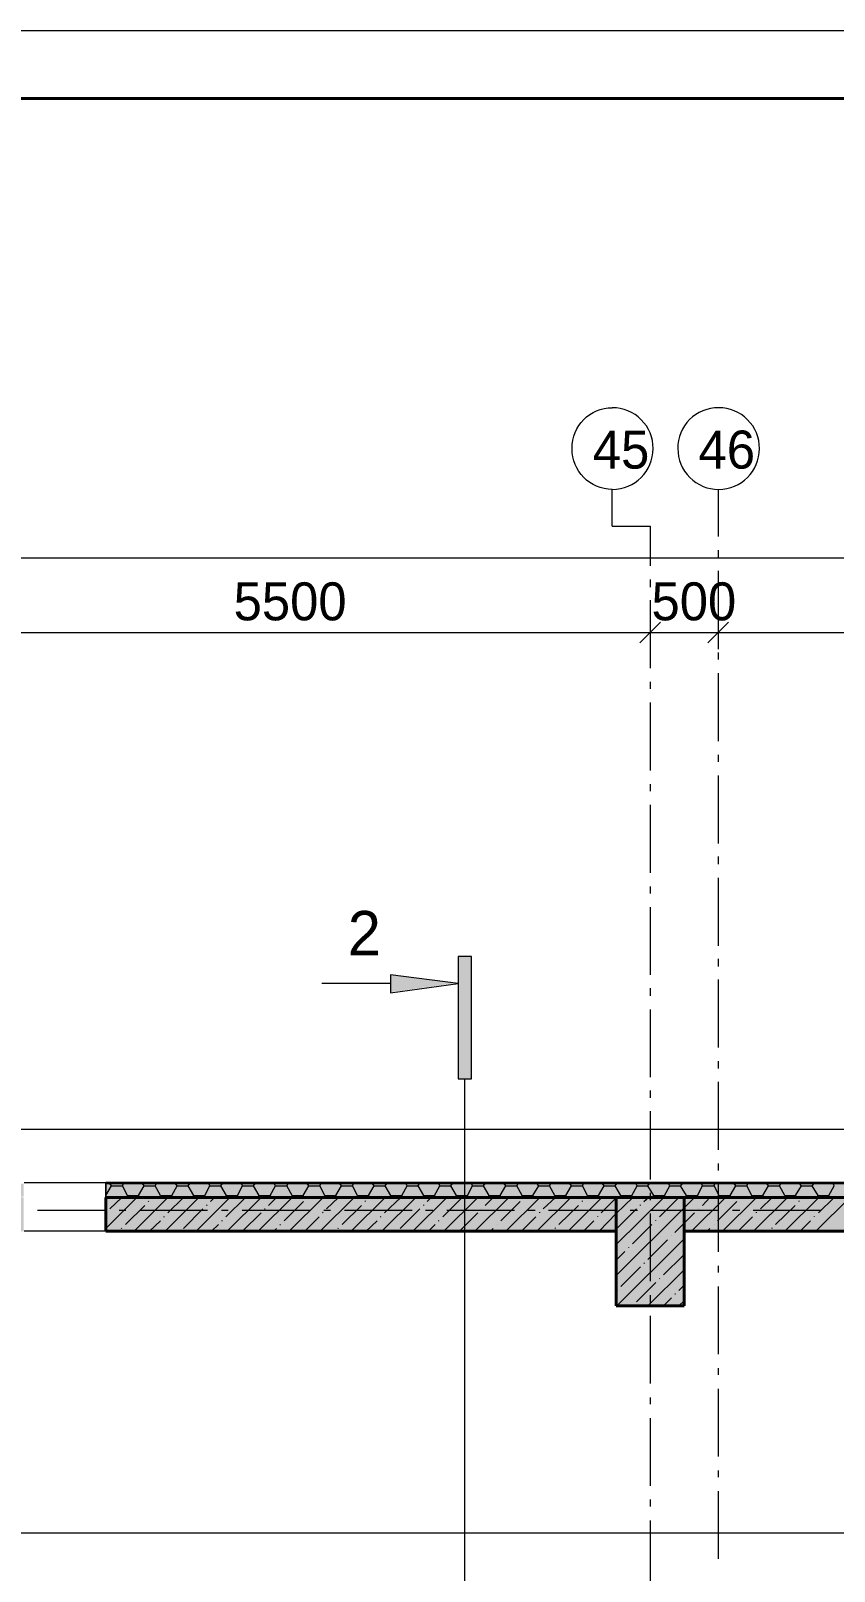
# Model space of a CAD drawing. Header units: millimetres. Extents: x -401725 to 250493, y 305116 to 802890.
# Drawn here: x -375109.722 to -375107.393, y 508986.775 to 508991.242 of the extents above; entities that cross this region are included whole.
import ezdxf

# ---------------------------------------------------------------- set-up
doc = ezdxf.new("R2010")
doc.units = ezdxf.units.MM
doc.layers.add('PDF _Геометрия', color=7, linetype='Continuous', true_color=0x1d1d1d)
doc.layers.add('PDF _Сплошная заливка', color=7, linetype='Continuous', true_color=0xffffff)
doc.layers.add('PDF _Текст', color=7, linetype='Continuous')

msp = doc.modelspace()

# ---------------------------------------------------------------- hatches: boundary and pattern name
at = {"layer": 'PDF _Сплошная заливка', "transparency": 33554559}
msp.add_hatch(color=7, dxfattribs=at).paths.add_polyline_path([(-375108.5875417393, 508988.4938963119), (-375108.6666246523, 508988.5037816761), (-375108.6797607742, 508988.5037816761), (-375108.6797607742, 508988.4540367521), (-375108.6675384842, 508988.4555645384), (-375108.6558722922, 508988.4572311372), (-375108.6425395014, 508988.4588977361), (-375108.6192071175, 508988.4622309338), (-375108.6058743267, 508988.4638975326), (-375108.5825419428, 508988.4672307303), (-375108.569209152, 508988.4688973292), (-375108.55754296, 508988.470563928), (-375108.5442101692, 508988.4722305269), (-375108.5208777853, 508988.4755637246), (-375108.5075449946, 508988.4772303234), (-375108.4842126106, 508988.4805635212), (-375108.4958788026, 508988.48223012), (-375108.5758755474, 508988.4922297131)])
h = msp.add_hatch(color=256, dxfattribs=at)
h.paths.add_polyline_path([(-375123.1052843202, 508987.860588749), (-375123.1052843202, 508987.8987653915), (-375133.6947279508, 508987.8987653915), (-375133.6947279508, 508987.860588749)])
h.paths.add_polyline_path([(-375092.8681813878, 508987.860588749), (-375092.8681813878, 508987.8987653915), (-375102.5144555306, 508987.8987653915), (-375102.5144555306, 508987.860588749)])
h.paths.add_polyline_path([(-375102.9861030051, 508987.860588749), (-375102.9861030051, 508987.8987653915), (-375109.5058377056, 508987.8987653915), (-375109.5058377056, 508987.860588749)])
h.paths.add_polyline_path([(-375109.7424947423, 508987.860588749), (-375109.7424947423, 508987.8987653915), (-375122.475309955, 508987.8987653915), (-375122.475309955, 508987.860588749)])
h = msp.add_hatch(color=256, dxfattribs=at)
h.paths.add_polyline_path([(-375109.7424947423, 508987.760592818), (-375109.7424947423, 508987.8587782513), (-375110.1896755963, 508987.8587782513), (-375110.1896755963, 508987.760592818)])
h.paths.add_polyline_path([(-375108.0258979269, 508987.760592818), (-375108.0258979269, 508987.8587782513), (-375109.5058377056, 508987.8587782513), (-375109.5058377056, 508987.760592818)])

# ---------------------------------------------------------------- linework, layer by layer
at = {"layer": 'PDF _Геометрия', "color": 7, "lineweight": 18}
for points in [[(-375089.9816321799, 508991.2421178153), (-375136.7847276796, 508991.2421178153), (-375136.7847276796, 508958.1322002806)], [(-375107.9263936681, 508989.4971180357), (-375107.9563141613, 508989.4671178725)], [(-375107.9264614849, 508989.4971241816), (-375107.8965087575, 508989.5271265331)], [(-375107.7297044862, 508989.4971159164), (-375107.7596508752, 508989.46711605)], [(-375107.7297994298, 508989.4971233339), (-375107.6998209973, 508989.5271249657)]]:
    msp.add_lwpolyline(points, dxfattribs=at)
at = {"layer": 'PDF _Геометрия', "color": 7, "lineweight": 40}
for points in [[(-375135.9980608094, 508991.0454510978), (-375090.1707627224, 508991.0454510978)], [(-375109.5048053426, 508987.8587782513), (-375108.0247348681, 508987.8587782513), (-375108.0247348681, 508987.5437603876)], [(-375109.5047763721, 508987.8587848211), (-375109.5047763721, 508987.7604612639)], [(-375109.5047289003, 508987.8587782513), (-375108.0246584258, 508987.8587782513)], [(-375108.0247348681, 508987.7604474357), (-375108.0247348681, 508987.8587835453)], [(-375107.8280490771, 508987.7604355913), (-375107.8280490771, 508987.8587875761), (-375108.024717506, 508987.8587875761)], [(-375107.8280617928, 508987.8587752843), (-375105.6813409065, 508987.8587752843), (-375105.6813409065, 508987.5437702281)], [(-375107.8280490771, 508987.5437815319), (-375107.8280490771, 508987.8588063568)], [(-375109.5047289003, 508987.7604474357), (-375108.0246584258, 508987.7604474357)], [(-375107.8280456863, 508987.7604465879), (-375105.6813248001, 508987.7604465879)], [(-375108.0247077414, 508987.5437815319), (-375107.8280393126, 508987.5437815319)]]:
    msp.add_lwpolyline(points, dxfattribs=at)
at = {"layer": 'PDF _Геометрия', "color": 7, "lineweight": 9}
msp.add_lwpolyline([(-375108.0362647536, 508989.9121196794, 0.4120091386685021), (-375107.9179708165, 508990.0304472576, 0.4173004084997058), (-375108.0362647536, 508990.1487748359)], format="xyb", dxfattribs=at)
msp.add_lwpolyline([(-375107.7279430673, 508990.1487838191, 0.422877715671264), (-375107.8462581477, 508990.0304472576, 0.4176103768929562), (-375107.7279430673, 508989.9121089081, 0.4119262181446874), (-375107.6096279888, 508990.0304472576, 0.4172148208733192)], format="xyb", close=True, dxfattribs=at)
for points in [[(-375108.0364163189, 508989.8054519624), (-375108.0364163189, 508989.9104497982)], [(-375107.7297044862, 508989.9104495973), (-375107.7297044862, 508989.7754501963)], [(-375108.0363381988, 508989.8054506909), (-375107.9263936681, 508989.8054506909), (-375107.9263936681, 508989.6904515371)], [(-375133.7030747204, 508989.7137875422), (-375092.8583045762, 508989.7137875422)], [(-375107.7297044862, 508989.7354490887), (-375107.7297044862, 508989.7154491777)], [(-375107.7297044862, 508989.6754496227), (-375107.7297044862, 508989.4787820471)], [(-375107.9263936681, 508989.6504514877), (-375107.9263936681, 508989.6287848015)], [(-375107.9263936681, 508989.5904507502), (-375107.9263936681, 508989.3937863561)], [(-375107.9263936681, 508989.5387836504), (-375107.9263936681, 508989.4971180357), (-375107.9263936681, 508989.4487760791)], [(-375107.7297044862, 508989.5387823976), (-375107.7297044862, 508989.4971159164), (-375107.7297044862, 508989.4487810174)], [(-375110.0914768115, 508989.4971180357), (-375107.9264015516, 508989.4971180357)], [(-375107.9263156787, 508989.4971159164), (-375107.7297033576, 508989.4971159164)], [(-375107.7297417854, 508989.4971169761), (-375106.4696752232, 508989.4971169761)], [(-375107.7297044862, 508989.4387813539), (-375107.7297044862, 508989.4187814429)], [(-375107.7297044862, 508989.3787818879), (-375107.7297044862, 508989.182116093)], [(-375107.9263936681, 508989.3537911704), (-375107.9263936681, 508989.3337851601)], [(-375107.9263936681, 508989.2937906448), (-375107.9263936681, 508989.0971120961)], [(-375107.7297044862, 508989.14211701), (-375107.7297044862, 508989.1221170989)], [(-375107.9263936681, 508989.0571168659), (-375107.9263936681, 508989.0371108556)], [(-375107.7297044862, 508989.082117544), (-375107.7297044862, 508988.885451749)], [(-375107.9263936681, 508988.9971163403), (-375107.9263936681, 508988.8004554854)], [(-375107.7297044862, 508988.8471105758), (-375107.7297044862, 508988.8254529182)], [(-375107.7297044862, 508988.785453412), (-375107.7297044862, 508988.588787617)], [(-375107.9263936681, 508988.7604425613), (-375107.9263936681, 508988.7404542555)], [(-375107.9263936681, 508988.7004598377), (-375107.9263936681, 508988.5037812889)], [(-375108.4830376839, 508988.5571208925), (-375108.4830376839, 508988.2021122718)], [(-375108.4829834304, 508988.2021230457), (-375108.4447330371, 508988.2021230457), (-375108.4447330371, 508988.5571214568)], [(-375108.4447330371, 508988.5571206806), (-375108.4829834304, 508988.5571206806)], [(-375107.7297044862, 508988.5504464438), (-375107.7297044862, 508988.5287887862)], [(-375108.6797234749, 508988.478792442), (-375108.8780114388, 508988.478792442)], [(-375108.4830376839, 508988.4787790905), (-375108.6797630894, 508988.5037821423)], [(-375108.6797607742, 508988.4521094823), (-375108.4830353687, 508988.4787794042)], [(-375108.6797234749, 508988.5037765898), (-375108.6797234749, 508988.4521182663)], [(-375107.9263936681, 508988.4654503263), (-375107.9263936681, 508988.4437800993)], [(-375107.7297044862, 508988.490446766), (-375107.7297044862, 508988.293780971)], [(-375107.9263936681, 508988.4037855331), (-375107.9263936681, 508988.2071246782)], [(-375107.7297044862, 508988.2537820999), (-375107.7297044862, 508988.232106617)], [(-375107.9263936681, 508988.1687760218), (-375107.9263936681, 508988.1471234992)], [(-375107.7297044862, 508988.1937826339), (-375107.7297044862, 508987.997116839)], [(-375107.9263936681, 508988.1087930862), (-375107.9263936681, 508987.9104503154)], [(-375103.3197415142, 508988.0554504789), (-375112.9669005585, 508988.0554504789)], [(-375107.7297044862, 508987.957117756), (-375107.7297044862, 508987.9371178449)], [(-375109.741426627, 508987.9021312261), (-375109.5047806631, 508987.9021312261)], [(-375102.9847771858, 508987.902122749), (-375109.5051493603, 508987.902122749)], [(-375109.5048475798, 508987.898784465), (-375102.9844754052, 508987.898784465)], [(-375109.5047763721, 508987.8587851813), (-375109.5047763721, 508987.9021312261), (-375109.5047763721, 508987.8987840412), (-375109.5047763721, 508987.8604587738)], [(-375107.7297044862, 508987.8971180781), (-375107.7297044862, 508987.7004522831)], [(-375109.5048475798, 508987.8604637117), (-375102.9844754052, 508987.8604637117)], [(-375109.5047763721, 508987.8604584135), (-375109.5047763721, 508987.8587848211), (-375109.5047763721, 508987.7604612639)], [(-375108.0246229704, 508987.8587729531), (-375103.103122981, 508987.8587729531)], [(-375107.9263936681, 508987.8721193073), (-375107.9263936681, 508987.8504490802)], [(-375109.5064056717, 508987.82044563), (-375109.7030527859, 508987.82044563)], [(-375109.4463674229, 508987.8204454181), (-375109.4663260462, 508987.8204454181)], [(-375109.2097459901, 508987.8204517759), (-375109.4065044562, 508987.8204517759)], [(-375109.1497077414, 508987.8204445704), (-375109.1697137093, 508987.8204445704)], [(-375108.9130863086, 508987.8204549549), (-375109.1097169984, 508987.8204549549)], [(-375108.8530480599, 508987.8204528356), (-375108.8730977272, 508987.8204528356)], [(-375108.616426627, 508987.8204469016), (-375108.8130796169, 508987.8204469016)], [(-375108.5563883784, 508987.8204447823), (-375108.5780367854, 508987.8204447823)], [(-375108.3197652501, 508987.8204547429), (-375108.5163967842, 508987.8204547429)], [(-375108.2597270014, 508987.8204477493), (-375108.2814282207, 508987.8204477493)], [(-375108.023107264, 508987.8204553787), (-375108.2214381255, 508987.8204553787)], [(-375107.9630690153, 508987.8204562264), (-375107.9848167952, 508987.8204562264)], [(-375107.9263936681, 508987.8121187817), (-375107.9263936681, 508987.6154579268)], [(-375107.728076882, 508987.8204564383), (-375107.9246892031, 508987.8204564383)], [(-375107.6664076383, 508987.8204473255), (-375107.6880223276, 508987.8204473255)], [(-375107.4314155051, 508987.8204579218), (-375107.6280572945, 508987.8204579218)], [(-375109.5047763721, 508987.7604595155), (-375109.7414223361, 508987.7604595155)], [(-375107.7297044862, 508987.6604536239), (-375107.7297044862, 508987.640453713)], [(-375107.9263936681, 508987.5754452146), (-375107.9263936681, 508987.553792692)], [(-375107.7297044862, 508987.6004543699), (-375107.7297044862, 508987.403788575)], [(-375107.9263936681, 508987.5154446891), (-375107.9263936681, 508987.3187838342)], [(-375107.7297044862, 508987.36378928), (-375107.7297044862, 508987.343789369)], [(-375107.7297044862, 508987.303790026), (-375107.7297044862, 508987.1071064165)], [(-375107.9263936681, 508987.2787880762), (-375107.9263936681, 508987.258782066)], [(-375107.9263936681, 508987.2187879745), (-375107.9263936681, 508987.0221271196)], [(-375107.7297044862, 508987.0671071341), (-375107.7297044862, 508987.0471072231)], [(-375107.7297044862, 508987.0071078801), (-375107.7297044862, 508986.8104420851)], [(-375107.9263936681, 508986.9821144075), (-375107.9263936681, 508986.9621261017)], [(-375107.9263936681, 508986.922113458), (-375107.9263936681, 508986.7254526031)]]:
    msp.add_lwpolyline(points, dxfattribs=at)
at = {"layer": 'PDF _Геометрия', "color": 8, "lineweight": 9, "true_color": 0x808080}
for points in [[(-375108.464835644, 508988.2021251649), (-375108.464835644, 508974.7624453746)], [(-375134.644731045, 508986.8854652375), (-375091.7322234629, 508986.8854652375)]]:
    msp.add_lwpolyline(points, dxfattribs=at)
at = {"layer": 'PDF _Геометрия', "lineweight": 9}
for points in [[(-375109.5046797331, 508987.8637625771), (-375109.4879332121, 508987.8920976907)], [(-375109.4879323643, 508987.8920975126), (-375109.4929563206, 508987.898762628)], [(-375109.4881069927, 508987.8921199769), (-375109.4564200192, 508987.8921199769)], [(-375109.4879323643, 508987.8920975126), (-375109.4879323643, 508987.8920975126)], [(-375109.4565128222, 508987.892122732), (-375109.4531592795, 508987.8987962821)], [(-375109.4414778288, 508987.8638005122), (-375109.4564067525, 508987.8921319174)], [(-375109.4097581971, 508987.8637916112), (-375109.3931224931, 508987.892122721)], [(-375109.3931210308, 508987.8921242155), (-375109.3981621533, 508987.8987953009)], [(-375109.3931210308, 508987.8921242155), (-375109.3931210308, 508987.8921242155)], [(-375109.392965052, 508987.8921068374), (-375109.3613341774, 508987.8921068374)], [(-375109.3614420893, 508987.8921121357), (-375109.3580766786, 508987.8987924759)], [(-375109.3463935324, 508987.8637854653), (-375109.3613752685, 508987.8921160966)], [(-375109.3130462967, 508987.8637844056), (-375109.2980381544, 508987.8921143804)], [(-375109.2980367345, 508987.8921142549), (-375109.3030956588, 508987.898775172)], [(-375109.2982622255, 508987.8921392623), (-375109.2665237763, 508987.8921392623)], [(-375109.2980367345, 508987.8921142549), (-375109.2980367345, 508987.8921142549)], [(-375109.2664290007, 508987.8921191292), (-375109.2613630827, 508987.8987892545)], [(-375109.2496816319, 508987.8637702065), (-375109.2664054555, 508987.8921162445)], [(-375109.2180145584, 508987.8637735973), (-375109.2029554899, 508987.8920981823)], [(-375109.2029541336, 508987.8920998438), (-375109.2063381939, 508987.8987664427)], [(-375109.2031202848, 508987.8921178577), (-375109.1714396886, 508987.8921178577)], [(-375109.2029541336, 508987.8920998438), (-375109.2029541336, 508987.8920998438)], [(-375109.1713616585, 508987.8921017512), (-375109.1662785744, 508987.898777535)], [(-375109.1545973356, 508987.8637666038), (-375109.1712083077, 508987.8921069544)], [(-375109.1230845454, 508987.8637916112), (-375109.1081424609, 508987.8921306344)], [(-375109.1081428, 508987.8921303614), (-375109.1115387283, 508987.8987863808)], [(-375109.1081428, 508987.8921303614), (-375109.1081428, 508987.8921303614)], [(-375109.1079749533, 508987.8921078971), (-375109.0763573436, 508987.8921078971)], [(-375109.059786002, 508987.8637909754), (-375109.0764551271, 508987.892128488)], [(-375109.0763994325, 508987.892128666), (-375109.071468576, 508987.8987938237)], [(-375109.0280528071, 508987.8637880085), (-375109.0130603687, 508987.892120308)], [(-375109.0130601991, 508987.8921218843), (-375109.0164675715, 508987.8987832973)], [(-375109.0130601991, 508987.8921218843), (-375109.0130601991, 508987.8921218843)], [(-375109.0129076112, 508987.8921000558), (-375108.9796444047, 508987.8921000558)], [(-375108.9797960389, 508987.8921165861), (-375108.9763840042, 508987.8987871141)], [(-375108.9647034011, 508987.8637767762), (-375108.979721949, 508987.8921072189)], [(-375108.9329312115, 508987.8637861011), (-375108.9163478959, 508987.8921145071)], [(-375108.9163466032, 508987.8921161622), (-375108.9213045017, 508987.8987836809)], [(-375108.9164974957, 508987.8921278183), (-375108.8848303161, 508987.8921278183)], [(-375108.9163466032, 508987.8921161622), (-375108.9163466032, 508987.8921161622)], [(-375108.8696191048, 508987.8637731735), (-375108.8846898717, 508987.8920993666)], [(-375108.8845540684, 508987.8921144668), (-375108.8813013608, 508987.8987739576)], [(-375108.8379045594, 508987.8637710542), (-375108.8212636844, 508987.8920948529)], [(-375108.8212623068, 508987.8920947576), (-375108.8262374138, 508987.8987682631)], [(-375108.8213521641, 508987.8921151026), (-375108.7897508729, 508987.8921151026)], [(-375108.8212623068, 508987.8920947576), (-375108.8212623068, 508987.8920947576)], [(-375108.7748077713, 508987.863795002), (-375108.7897570612, 508987.8921299206)], [(-375108.7897529074, 508987.8921371431), (-375108.786489328, 508987.8988017159)], [(-375108.7431491748, 508987.863797969), (-375108.7264527958, 508987.8921301732)], [(-375108.7264509733, 508987.892131633), (-375108.7314426742, 508987.8987929718)], [(-375108.7264509733, 508987.892131633), (-375108.7264509733, 508987.892131633)], [(-375108.7263763748, 508987.8921106521), (-375108.6946658985, 508987.8921106521)], [(-375108.6780941754, 508987.8637867369), (-375108.694819334, 508987.892116052)], [(-375108.6947754226, 508987.8921309972), (-375108.6897769612, 508987.8987841217)], [(-375108.6463948888, 508987.8637837699), (-375108.6313681605, 508987.8921100164)], [(-375108.6313683724, 508987.8921095925), (-375108.6346500717, 508987.8987766237)], [(-375108.6314972244, 508987.8921295137), (-375108.5998543759, 508987.8921295137)], [(-375108.6313683724, 508987.8921095925), (-375108.6313683724, 508987.8921095925)], [(-375108.5997080805, 508987.8921212485), (-375108.5946924106, 508987.8987799828)], [(-375108.5830115744, 508987.8637769882), (-375108.5996212749, 508987.892117288)], [(-375108.5513614551, 508987.8637772001), (-375108.536284945, 508987.8921106415)], [(-375108.536284076, 508987.8921123475), (-375108.5395766472, 508987.8987668072)], [(-375108.536521435, 508987.892122732), (-375108.5047699948, 508987.892122732)], [(-375108.536284076, 508987.8921123475), (-375108.536284076, 508987.8921123475)], [(-375108.5046424338, 508987.8921013273), (-375108.4996101699, 508987.8987647388)], [(-375108.4879272781, 508987.8637750808), (-375108.5045919102, 508987.8921049555)], [(-375108.4564263558, 508987.8637930947), (-375108.4414721067, 508987.8921192263)], [(-375108.4414727425, 508987.8921187054), (-375108.4447765882, 508987.8987959515)], [(-375108.4414727425, 508987.8921187054), (-375108.4414727425, 508987.8921187054)], [(-375108.4413710173, 508987.8921049301), (-375108.4096889375, 508987.8921049301)], [(-375108.4098480545, 508987.892119765), (-375108.4047985821, 508987.898788551)], [(-375108.3931159445, 508987.8637947901), (-375108.4098375429, 508987.8921169973)], [(-375108.3615082107, 508987.8637810148), (-375108.3447581293, 508987.8921165692)], [(-375108.3447591466, 508987.8921163742), (-375108.349819067, 508987.8987815107)], [(-375108.3447591466, 508987.8921163742), (-375108.3447591466, 508987.8921163742)], [(-375108.3445896045, 508987.8921104402), (-375108.3129741988, 508987.8921104402)], [(-375108.2980333436, 508987.8637882203), (-375108.3130623184, 508987.8921160885)], [(-375108.3130344287, 508987.892111076), (-375108.3097152818, 508987.8987843082)], [(-375108.2663086258, 508987.8637778359), (-375108.249678665, 508987.8921187919)], [(-375108.2496765457, 508987.8921201889), (-375108.25475306, 508987.8987721732)], [(-375108.249883387, 508987.8921360835), (-375108.2181605765, 508987.8921360835)], [(-375108.2496765457, 508987.8921201889), (-375108.2496765457, 508987.8921201889)], [(-375108.2029507427, 508987.8637691468), (-375108.2180307496, 508987.8921055319)], [(-375108.2179620003, 508987.8921074732), (-375108.2146315789, 508987.8987683161)], [(-375108.1712802783, 508987.8637619413), (-375108.1545939448, 508987.8920935775)], [(-375108.1545939448, 508987.892093486), (-375108.159512022, 508987.8987680194)], [(-375108.1547295784, 508987.8921161622), (-375108.1230790352, 508987.8921161622)], [(-375108.1545939448, 508987.892093486), (-375108.1545939448, 508987.892093486)], [(-375108.1231608393, 508987.8921223081), (-375108.1198195459, 508987.8987873091)], [(-375108.1081394092, 508987.8637867369), (-375108.1230927046, 508987.8921276314)], [(-375108.0765231982, 508987.8637820745), (-375108.0597825053, 508987.8921179001)], [(-375108.0597792204, 508987.8921193412), (-375108.0647133194, 508987.8987979966)], [(-375108.0597792204, 508987.8921193412), (-375108.0597792204, 508987.8921193412)], [(-375108.0595757698, 508987.8921174338), (-375108.0279948448, 508987.8921174338)], [(-375108.0280477208, 508987.8921299375), (-375108.0231070945, 508987.898782138)], [(-375108.0114258133, 508987.8637964855), (-375108.0280181781, 508987.8921270642)], [(-375107.9797282221, 508987.8637738093), (-375107.9646992686, 508987.8921166493)], [(-375107.9646966194, 508987.8921165861), (-375107.9680560326, 508987.898782369)], [(-375107.9648695524, 508987.8921350238), (-375107.9331862028, 508987.8921350238)], [(-375107.9646966194, 508987.8921165861), (-375107.9646966194, 508987.8921165861)], [(-375107.9163398215, 508987.8637727497), (-375107.9329879657, 508987.8921100164)], [(-375107.9329786833, 508987.8921199769), (-375107.9280214418, 508987.8987768441)], [(-375107.884693093, 508987.8637682992), (-375107.869615502, 508987.8920964318)], [(-375107.8696140185, 508987.8920979365), (-375107.8729843036, 508987.8987675532)], [(-375107.869712353, 508987.8921229439), (-375107.8381003824, 508987.8921229439)], [(-375107.8696140185, 508987.8920979365), (-375107.8696140185, 508987.8920979365)], [(-375107.821528488, 508987.8638005122), (-375107.8382304194, 508987.8921404915)], [(-375107.8379130366, 508987.8921119237), (-375107.8329397733, 508987.8987725441)], [(-375107.7897529074, 508987.8637962736), (-375107.7748028545, 508987.8921301834)], [(-375107.774802685, 508987.8921299375), (-375107.7781842446, 508987.8987862706)], [(-375107.774802685, 508987.8921299375), (-375107.774802685, 508987.8921299375)], [(-375107.7747077414, 508987.8921199769), (-375107.7413864438, 508987.8921199769)], [(-375107.7415147889, 508987.8921182815), (-375107.7381288001, 508987.8988011543)], [(-375107.726445887, 508987.8637983929), (-375107.7414208626, 508987.892126055)], [(-375107.6946974333, 508987.863783558), (-375107.678090403, 508987.8921226515)], [(-375107.6780890891, 508987.8921223081), (-375107.6830890552, 508987.8987829773)], [(-375107.6780890891, 508987.8921223081), (-375107.6780890891, 508987.8921223081)], [(-375107.6779466737, 508987.892110864), (-375107.6463059834, 508987.892110864)], [(-375107.6464423605, 508987.8921114999), (-375107.6430454998, 508987.8987800739)], [(-375107.6313632861, 508987.8637793194), (-375107.6463863269, 508987.892108482)], [(-375107.599665695, 508987.8637831341), (-375107.5830054497, 508987.892105551)], [(-375107.5830064882, 508987.8921068374), (-375107.588022476, 508987.8987709355)], [(-375107.5832370654, 508987.8921324807), (-375107.5514913437, 508987.8921324807)], [(-375107.5830064882, 508987.8921068374), (-375107.5830064882, 508987.8921068374)], [(-375107.5513699322, 508987.8921047181), (-375107.5479617969, 508987.8987774883)], [(-375107.5362806852, 508987.8637784717), (-375107.5513535714, 508987.8921119089)], [(-375107.5049086149, 508987.8637960617), (-375107.4881931837, 508987.8921404004)], [(-375107.4881951546, 508987.8921401101), (-375107.4932277576, 508987.898808309)], [(-375107.4881951546, 508987.8921401101), (-375107.4881951546, 508987.8921401101)], [(-375107.4880764752, 508987.8921220962), (-375107.4564094016, 508987.8921220962)], [(-375107.4398383566, 508987.863800936), (-375107.4565813809, 508987.8921380544)], [(-375107.4565585986, 508987.8921394743), (-375107.4515200617, 508987.8987975409)], [(-375107.4080763395, 508987.863795002), (-375107.3931107735, 508987.8921213927)], [(-375107.3931125537, 508987.892122732), (-375107.3963580981, 508987.8987941289)], [(-375107.3931125537, 508987.892122732), (-375107.3931125537, 508987.892122732)], [(-375109.5015160774, 508987.8604726127), (-375109.5048636862, 508987.8638034834)], [(-375109.5048543614, 508987.7687969602), (-375109.4148544665, 508987.8587968551)], [(-375109.504820453, 508987.8571264874), (-375109.5031466486, 508987.8588002918)], [(-375109.5047763721, 508987.8637886442), (-375109.5047763721, 508987.8637886442)], [(-375109.4930881396, 508987.8254447908), (-375109.4580480471, 508987.8587915566)], [(-375109.4431546002, 508987.8604624401), (-375109.441477193, 508987.8638004804)], [(-375109.4414778288, 508987.8638005122), (-375109.4414778288, 508987.8638005122)], [(-375109.4414354432, 508987.8637867369), (-375109.4096923936, 508987.8637867369)], [(-375109.423046907, 508987.7604510384), (-375109.3246655221, 508987.8587650371)], [(-375109.4064317811, 508987.8604615924), (-375109.4097912579, 508987.8637874744)], [(-375109.3814904427, 508987.8471360072), (-375109.3798092208, 508987.8488004168)], [(-375109.3697581294, 508987.8587909669), (-375109.3697581294, 508987.8587909669)], [(-375109.3480770855, 508987.8604526914), (-375109.3463937443, 508987.8637857069)], [(-375109.3463935324, 508987.8637854653), (-375109.3463935324, 508987.8637854653)], [(-375109.3463494515, 508987.8637670276), (-375109.3129773371, 508987.8637670276)], [(-375109.3331082134, 508987.7604586678), (-375109.2347430638, 508987.8587900132)], [(-375109.3248905078, 508987.8137934338), (-375109.279837787, 508987.8587955319)], [(-375109.3113491802, 508987.860448241), (-375109.3130346406, 508987.8637854526)], [(-375109.2530589106, 508987.860442519), (-375109.2496803604, 508987.8637703909)], [(-375109.2497935297, 508987.8637935186), (-375109.2181684161, 508987.8637935186)], [(-375109.2496816319, 508987.8637702065), (-375109.2496816319, 508987.8637702065)], [(-375109.2431678244, 508987.7604557008), (-375109.1448211142, 508987.8587854581)], [(-375109.2162665793, 508987.8604317106), (-375109.2179579737, 508987.8637637576)], [(-375109.201324834, 508987.8471097281), (-375109.1896439766, 508987.8587736567)], [(-375109.1579881776, 508987.8604272602), (-375109.1545981833, 508987.8637664045)], [(-375109.1564504307, 508987.8021113473), (-375109.0997242684, 508987.8587865529)], [(-375109.1548194357, 508987.8637827102), (-375109.1230833568, 508987.8637827102)], [(-375109.1545973356, 508987.8637666038), (-375109.1545973356, 508987.8637666038)], [(-375109.1529561681, 508987.7604415017), (-375109.0546301013, 508987.8587675684)], [(-375109.1214552458, 508987.8604609566), (-375109.1231523622, 508987.8637873048)], [(-375109.0631870166, 508987.8604573539), (-375109.0597851544, 508987.8637911789)], [(-375109.0630106928, 508987.7604504026), (-375108.9647074736, 508987.8587706935)], [(-375109.059786002, 508987.8637909754), (-375109.059786002, 508987.8637909754)], [(-375109.0596741043, 508987.863783558), (-375109.0280013087, 508987.863783558)], [(-375109.0331441563, 508987.8354632455), (-375109.0098007522, 508987.8587896106)], [(-375109.0247416499, 508987.8604575658), (-375109.0281477507, 508987.8637785141)], [(-375108.9880205262, 508987.7904445195), (-375108.9312892793, 508987.8471074139)], [(-375108.9730652175, 508987.7604633302), (-375108.8747870413, 508987.8587928679)], [(-375108.9664089947, 508987.8604486648), (-375108.9647023415, 508987.8637766385)], [(-375108.9648000401, 508987.8637945782), (-375108.9331877499, 508987.8637945782)], [(-375108.9647034011, 508987.8637767762), (-375108.9647034011, 508987.8637767762)], [(-375108.9296573535, 508987.8604440024), (-375108.9330753222, 508987.8637765219)], [(-375108.9213158821, 508987.8587621448), (-375108.919606262, 508987.8587621448)], [(-375108.8831163514, 508987.7604631183), (-375108.7848533085, 508987.8588120537)], [(-375108.87133148, 508987.860433618), (-375108.8696188929, 508987.8637731629)], [(-375108.8698242508, 508987.8637824983), (-375108.8381061026, 508987.8637824983)], [(-375108.8696191048, 508987.8637731735), (-375108.8696191048, 508987.8637731735)], [(-375108.8646718663, 508987.8254456385), (-375108.8296832087, 508987.8587877728)], [(-375108.83484602, 508987.8604736723), (-375108.8381039621, 508987.8638002027)], [(-375108.7930657601, 508987.7604495549), (-375108.6946598831, 508987.8587865012)], [(-375108.7765252327, 508987.8604611686), (-375108.7748069235, 508987.8637946884)], [(-375108.7748077713, 508987.863795002), (-375108.7748077713, 508987.863795002)], [(-375108.7746772238, 508987.8637805909), (-375108.7430213401, 508987.8637805909)], [(-375108.7514448698, 508987.8471324044), (-375108.7514448698, 508987.8487834054)], [(-375108.739763419, 508987.860462864), (-375108.7430326358, 508987.8637836999)], [(-375108.7414825759, 508987.8587939339), (-375108.7397619355, 508987.8587939339)], [(-375108.7047394119, 508987.7604489191), (-375108.6063767401, 508987.8587770154)], [(-375108.6964454123, 508987.8138042421), (-375108.6498393485, 508987.8588049859)], [(-375108.6813714241, 508987.8604588374), (-375108.6780953621, 508987.8637866267)], [(-375108.6780941754, 508987.8637867369), (-375108.6780941754, 508987.8637867369)], [(-375108.6778992019, 508987.8637812267), (-375108.646306771, 508987.8637812267)], [(-375108.6446791227, 508987.8604437905), (-375108.6464054852, 508987.86377567)], [(-375108.6147854595, 508987.7604548531), (-375108.5164561045, 508987.8587842082)], [(-375108.5862989958, 508987.8604378565), (-375108.5830116592, 508987.8637770984)], [(-375108.5831946799, 508987.8637954259), (-375108.5514975355, 508987.8637954259)], [(-375108.5830115744, 508987.8637769882), (-375108.5830115744, 508987.8637769882)], [(-375108.5728797385, 508987.8470965886), (-375108.5612790321, 508987.8587665529)], [(-375108.5495965218, 508987.8604325583), (-375108.5513288182, 508987.8637758904)], [(-375108.5279815994, 508987.8021126188), (-375108.4713567453, 508987.8587722139)], [(-375108.5245568489, 508987.7604285741), (-375108.4262630147, 508987.8587572026)], [(-375108.4912265674, 508987.8604418832), (-375108.4879283589, 508987.8637748096)], [(-375108.4880459576, 508987.8637839818), (-375108.4564140199, 508987.8637839818)], [(-375108.4879272781, 508987.8637750808), (-375108.4879272781, 508987.8637750808)], [(-375108.4547851883, 508987.8604609566), (-375108.4565232067, 508987.8637979521)], [(-375108.4345978103, 508987.7604362035), (-375108.3363417009, 508987.8587795724)], [(-375108.4047855273, 508987.8354477747), (-375108.3814364435, 508987.8587968585)], [(-375108.3964254063, 508987.8604503602), (-375108.3931159233, 508987.8637946799)], [(-375108.3931159445, 508987.8637947901), (-375108.3931159445, 508987.8637947901)], [(-375108.3930684727, 508987.8637791075), (-375108.3613323938, 508987.8637791075)], [(-375108.3580715923, 508987.8604446382), (-375108.361385102, 508987.8637930269)], [(-375108.3598077034, 508987.7904705866), (-375108.3031937778, 508987.847136929)], [(-375108.3448117047, 508987.760461211), (-375108.2464204455, 508987.858782439)], [(-375108.2997796272, 508987.8604499364), (-375108.2980320721, 508987.8637877668)], [(-375108.2981859315, 508987.8637947901), (-375108.2665168234, 508987.8637947901)], [(-375108.2980333436, 508987.8637882203), (-375108.2980333436, 508987.8637882203)], [(-375108.2915127545, 508987.8588019872), (-375108.2915127545, 508987.8588019872)], [(-375108.2629889914, 508987.8604367969), (-375108.2663137756, 508987.8637790799)], [(-375108.2548475798, 508987.7604679926), (-375108.1564979025, 508987.858782545)], [(-375108.2363912266, 508987.8254361018), (-375108.2013214431, 508987.858769931)], [(-375108.2047038081, 508987.8604374327), (-375108.2029503189, 508987.8637690621)], [(-375108.2030321229, 508987.863783346), (-375108.1714349855, 508987.863783346)], [(-375108.2029507427, 508987.8637691468), (-375108.2029507427, 508987.8637691468)], [(-375108.1681776579, 508987.8604666787), (-375108.171513314, 508987.8638023348)], [(-375108.1646138829, 508987.7604402301), (-375108.0662961662, 508987.8587755701)], [(-375108.1230794591, 508987.8471192649), (-375108.1230794591, 508987.8487897102)], [(-375108.1129815315, 508987.858788), (-375108.1113984322, 508987.858788)], [(-375108.1097229324, 508987.8604618043), (-375108.1081396423, 508987.8637867136)], [(-375108.1081394092, 508987.8637867369), (-375108.1081394092, 508987.8637867369)], [(-375108.1080546381, 508987.8637761405), (-375108.0763506892, 508987.8637761405)], [(-375108.0730916661, 508987.860450996), (-375108.0764385967, 508987.8637803112)], [(-375108.0681410368, 508987.8137855924), (-375108.0247341052, 508987.8571219419)], [(-375108.0248298117, 508987.8571241561), (-375108.0214768412, 508987.8588006414)], [(-375108.0247450407, 508987.7221313447), (-375107.8864520923, 508987.8587931491)], [(-375108.024629752, 508987.8121215368), (-375107.9763776481, 508987.8587829137)], [(-375108.014779356, 508987.8604603208), (-375108.0114255801, 508987.8637964453)], [(-375108.0114258133, 508987.8637964855), (-375108.0114258133, 508987.8637964855)], [(-375108.0112732254, 508987.8637757166), (-375107.9796391913, 508987.8637757166)], [(-375107.9780090652, 508987.8604389161), (-375107.9795996032, 508987.863779046)], [(-375107.9445584088, 508987.8471116355), (-375107.9312816728, 508987.8587774608)], [(-375107.9197069276, 508987.8604431547), (-375107.9163418772, 508987.8637727835)], [(-375107.9165636171, 508987.8637903396), (-375107.8848271584, 508987.8637903396)], [(-375107.9163398215, 508987.8637727497), (-375107.9163398215, 508987.8637727497)], [(-375107.8996331429, 508987.8021172812), (-375107.8429937471, 508987.8587744323)], [(-375107.8829264643, 508987.8604298033), (-375107.8845223429, 508987.8637634164)], [(-375107.8282186192, 508987.8287989693), (-375107.7981656077, 508987.8587986341)], [(-375107.8249057666, 508987.8604601089), (-375107.8215298443, 508987.8638004952)], [(-375107.821528488, 508987.8638005122), (-375107.821528488, 508987.8638005122)], [(-375107.8214064176, 508987.8637928828), (-375107.7897416347, 508987.8637928828)], [(-375107.8062629172, 508987.7604351438), (-375107.7079758258, 508987.8587757545)], [(-375107.7864841357, 508987.8604601089), (-375107.7898644873, 508987.8637870866)], [(-375107.7747992941, 508987.8354577353), (-375107.753070609, 508987.8587893563)], [(-375107.7314439882, 508987.7904697389), (-375107.6748305093, 508987.8471367934)], [(-375107.7280497553, 508987.8604647713), (-375107.7264452936, 508987.8637984861)], [(-375107.726445887, 508987.8637983929), (-375107.726445887, 508987.8637983929)], [(-375107.7262492182, 508987.8637795313), (-375107.6946610435, 508987.8637795313)], [(-375107.716466639, 508987.7604576082), (-375107.618054867, 508987.8587799167)], [(-375107.6914015348, 508987.8604558704), (-375107.6947927583, 508987.8637935482)], [(-375107.6631490391, 508987.8587977486), (-375107.6631490391, 508987.8587977486)], [(-375107.6329739361, 508987.8604526914), (-375107.6313643245, 508987.8637792219)], [(-375107.6315430008, 508987.8637981809), (-375107.5998497947, 508987.8637981809)], [(-375107.6313632861, 508987.8637793194), (-375107.6313632861, 508987.8637793194)], [(-375107.6264872553, 508987.7604569724), (-375107.5281313916, 508987.8587948915)], [(-375107.6062880094, 508987.8254335586), (-375107.5729556934, 508987.8587658747)], [(-375107.5963189339, 508987.8604346776), (-375107.599721432, 508987.863783452)], [(-375107.537894726, 508987.8604408235), (-375107.5362797739, 508987.8637783912)], [(-375107.5363790196, 508987.8637850414), (-375107.504764165, 508987.8637850414)], [(-375107.5362806852, 508987.8637784717), (-375107.5362806852, 508987.8637784717)], [(-375107.5362366043, 508987.7604362035), (-375107.4379388529, 508987.8587699631)], [(-375107.5015076004, 508987.8604626521), (-375107.5049209703, 508987.8638041615)], [(-375107.4947157438, 508987.8471177814), (-375107.4947157438, 508987.8487889303)], [(-375107.4830309022, 508987.8587786751), (-375107.4830309022, 508987.8587786751)], [(-375107.4464369352, 508987.7604408659), (-375107.3480189114, 508987.8587685998)], [(-375107.4432597163, 508987.8604702814), (-375107.4398390984, 508987.8638008831)], [(-375107.4398383566, 508987.863800936), (-375107.4398383566, 508987.863800936)], [(-375107.4397705398, 508987.8637820745), (-375107.4080512473, 508987.8637820745)], [(-375107.4381904074, 508987.8137930099), (-375107.3931134014, 508987.8587798637)], [(-375107.4064216086, 508987.8604586254), (-375107.4080438086, 508987.8637931477)], [(-375109.504820453, 508987.8137936457), (-375109.5031466486, 508987.8154674501)], [(-375109.4481255745, 508987.7804697219), (-375109.3914898222, 508987.8354585)], [(-375109.3363973302, 508987.8021088041), (-375109.3347133533, 508987.8037759413)], [(-375109.2797024517, 508987.7687895428), (-375109.2230549391, 508987.8254539617)], [(-375109.2130673199, 508987.8354556161), (-375109.2113757136, 508987.8371133902)], [(-375109.1080444656, 508987.7604415017), (-375109.0546285737, 508987.8137723364)], [(-375109.044644197, 508987.8254361018), (-375109.0429422063, 508987.8254361018)], [(-375108.9280534852, 508987.7604656614), (-375108.8864633685, 508987.802124241)], [(-375108.876494037, 508987.8137832612), (-375108.8747818737, 508987.8154611813)], [(-375108.8198568028, 508987.7804529797), (-375108.7631246251, 508987.8354660005)], [(-375108.7080709141, 508987.8021200363), (-375108.7063483664, 508987.8037736821)], [(-375108.6514184212, 508987.7687768271), (-375108.5946894665, 508987.8254538973)], [(-375108.5830115744, 508987.8354369664), (-375108.5830115744, 508987.8371152382)], [(-375108.4796705778, 508987.7604285741), (-375108.4262613599, 508987.8137682017)], [(-375108.4148495464, 508987.8254619569), (-375108.4148495464, 508987.8254619569)], [(-375108.2997491097, 508987.7604514623), (-375108.2580967711, 508987.8021213019)], [(-375108.2464145556, 508987.8137911026), (-375108.2464145556, 508987.8154543)], [(-375108.1913574539, 508987.7804635761), (-375108.1347586192, 508987.8354628785)], [(-375108.0779812603, 508987.8021164335), (-375108.0779812603, 508987.803771885)], [(-375108.0746684077, 508987.7604474357), (-375108.024732793, 508987.8121299181)], [(-375108.0247077414, 508987.632108304), (-375107.8280393126, 508987.8287945022)], [(-375108.0230801373, 508987.7687755555), (-375107.9663305426, 508987.8254367569)], [(-375107.9546461637, 508987.8354458674), (-375107.9546461637, 508987.8371084905)], [(-375107.8282186192, 508987.7837897802), (-375107.7981656077, 508987.813789445)], [(-375107.7864841357, 508987.8254664074), (-375107.7864841357, 508987.8254664074)], [(-375107.6714091303, 508987.7604569724), (-375107.6297331406, 508987.802115079)], [(-375107.6180508404, 508987.8137807181), (-375107.6180508404, 508987.8154447717)], [(-375107.5629767844, 508987.780448953), (-375107.5063933798, 508987.8354516167)], [(-375107.449617545, 508987.8020994793), (-375107.449617545, 508987.8037731905)], [(-375109.4597256451, 508987.7687795822), (-375109.4580490856, 508987.7704561416)], [(-375109.3780402609, 508987.7604457402), (-375109.3463934493, 508987.7904428792)], [(-375109.1979458599, 508987.7604302695), (-375109.177959898, 508987.7804331687)], [(-375109.1679742073, 508987.7904387975), (-375109.166279846, 508987.7920992716)], [(-375109.018149853, 508987.7604537935), (-375109.0098007522, 508987.7687858553)], [(-375108.9998223518, 508987.7804517081), (-375108.998117606, 508987.7804517081)], [(-375108.8313992291, 508987.7687808538), (-375108.8296840988, 508987.7704445301)], [(-375108.7497121495, 508987.7604525219), (-375108.7180289694, 508987.7904482282)], [(-375108.5695160232, 508987.7604315411), (-375108.5495946144, 508987.7804395647)], [(-375108.5399190587, 508987.7904599903), (-375108.5381861265, 508987.7921409345)], [(-375108.3897980056, 508987.7604491311), (-375108.3814341547, 508987.7687955573)], [(-375108.3697530431, 508987.7804591256), (-375108.3697530431, 508987.7804591256)], [(-375108.2013197477, 508987.7687776748), (-375108.2013197477, 508987.7704434895)], [(-375108.1195902827, 508987.7604383228), (-375108.0896620753, 508987.7904369512)], [(-375107.9781684348, 508987.7237968839), (-375107.9215074647, 508987.780457854)], [(-375107.9098226231, 508987.7904682554), (-375107.9098226231, 508987.7921334683)], [(-375107.8546977045, 508987.7571193242), (-375107.8280488652, 508987.7837859294)], [(-375107.7614393766, 508987.7604561247), (-375107.7530684897, 508987.7687913908)], [(-375107.741385937, 508987.7804546751), (-375107.741385937, 508987.7804546751)], [(-375107.5729560324, 508987.7687662307), (-375107.5729560324, 508987.7704328466)], [(-375107.491341856, 508987.7604374751), (-375107.4612976588, 508987.7904456893)], [(-375108.023107264, 508987.5437815319), (-375107.8280377549, 508987.7387977327)], [(-375107.988059521, 508987.7121234864), (-375107.988059521, 508987.7137841174)], [(-375107.9331583979, 508987.6787862113), (-375107.8764024843, 508987.7354534456)], [(-375107.8647244244, 508987.7471087109), (-375107.8647244244, 508987.7471087109)], [(-375108.0248196392, 508987.677123851), (-375107.9997425399, 508987.7021126506)], [(-375107.9445584088, 508987.6671013697), (-375107.9429659633, 508987.6687645904)], [(-375107.8879720372, 508987.6337757505), (-375107.8313055994, 508987.6904421883)], [(-375108.0112460986, 508987.600436568), (-375107.9546461637, 508987.6571072546)], [(-375107.9330397184, 508987.5437815319), (-375107.8280432951, 508987.6487957265)], [(-375107.8997348681, 508987.6221320229), (-375107.8981399433, 508987.6237978334)], [(-375108.0230631831, 508987.5887966551), (-375108.0214749338, 508987.5904554931)], [(-375107.9665073291, 508987.5554655258), (-375107.9098192323, 508987.6121359076)], [(-375107.8546400602, 508987.5787809555), (-375107.8530426557, 508987.5787809555)], [(-375107.8429721728, 508987.5887797009), (-375107.8280488228, 508987.6037918804)], [(-375107.9779717659, 508987.5437798365), (-375107.9763810372, 508987.5454412643)], [(-375107.8881449702, 508987.5437815319), (-375107.8647247634, 508987.5671130257)], [(-375107.8429721728, 508987.5437815319), (-375107.8280488228, 508987.5587759455)]]:
    msp.add_lwpolyline(points, dxfattribs=at)
at = {"layer": 'PDF _Геометрия', "color": 7, "lineweight": 9}
for points in [[(-375108.1529648942, 508990.0304472576), (-375108.1529648942, 508990.0971097858), (-375108.101255576, 508990.1487748359), (-375108.0362647536, 508990.1487748359)], [(-375108.0362647536, 508989.9121196794), (-375108.101255576, 508989.9121196794), (-375108.1529648942, 508989.965451119), (-375108.1529648942, 508990.0304472576)]]:
    msp.add_open_spline(points, degree=3, dxfattribs=at)
at = {"layer": 'PDF _Сплошная заливка', "color": 7, "lineweight": 5, "transparency": 33554559}
msp.add_solid([(-375108.4829834304, 508988.5571206806), (-375108.4447330371, 508988.5571206806), (-375108.4829834304, 508988.2021222695), (-375108.4447330371, 508988.2021222695)], dxfattribs=at)
at = {"layer": 'PDF _Сплошная заливка', "lineweight": 5, "transparency": 33554559}
for points in [[(-375108.0247077414, 508987.8587875761), (-375107.8280393126, 508987.8587875761), (-375108.0247077414, 508987.5437627512), (-375107.8280393126, 508987.5437627512)], [(-375107.8280456863, 508987.8587752843), (-375105.6813248001, 508987.8587752843), (-375107.8280456863, 508987.7604459286), (-375105.6813248001, 508987.7604459286)]]:
    msp.add_solid(points, dxfattribs=at)

# ---------------------------------------------------------------- texts
at = {"layer": 'PDF _Текст', "attachment_point": 4, "style": ''}
for s, insert, char_height in [('45', (-375108.0930705073, 508990.0267503921), 0.1103358192162381), ('46', (-375107.7864061464, 508990.0267503921), 0.1103358192162381), ('5500', (-375109.1341658171, 508989.5866384901), 0.1100871794753604), ('500', (-375107.9226196609, 508989.5866384901), 0.1100871794753604), ('2', (-375108.8030721348, 508988.6250565182), 0.1287979647103283)]:
    msp.add_mtext(s, dxfattribs=dict(at, insert=insert, char_height=char_height))

doc.saveas('drawing.dxf')
